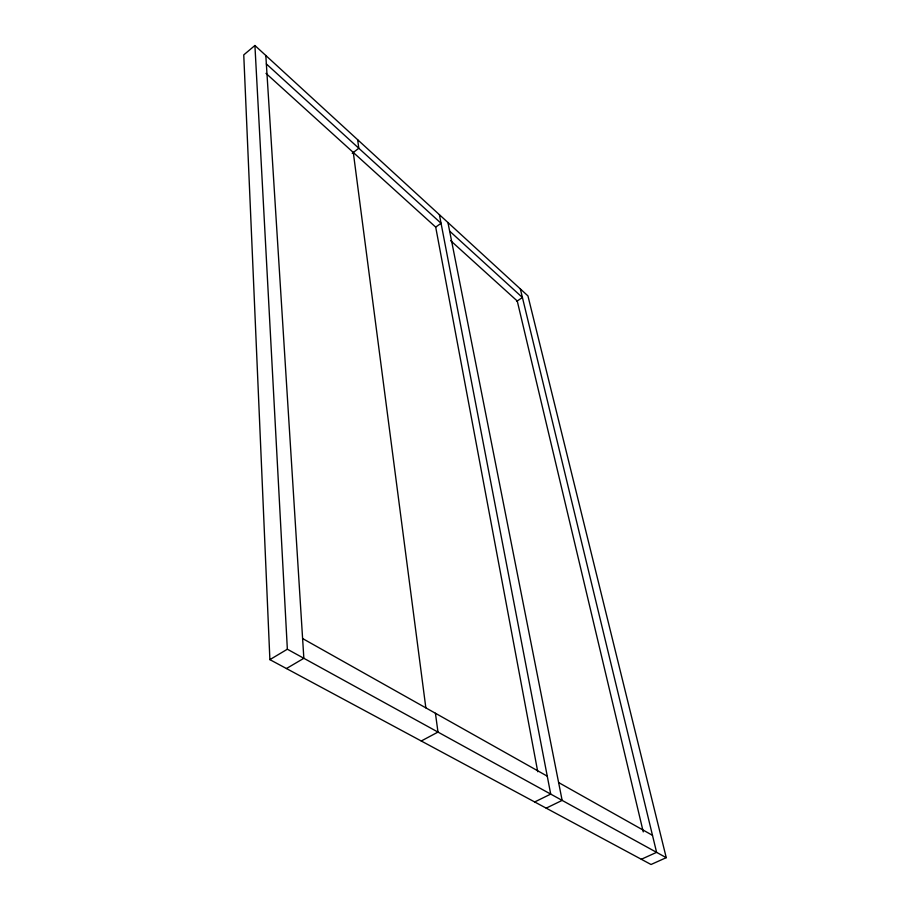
<?xml version="1.0" encoding="UTF-8"?>
<svg xmlns="http://www.w3.org/2000/svg" width="910" height="910" viewBox="0 0 910 910"><rect width="100%" height="100%" fill="white"/><g stroke="black" fill="none" stroke-linecap="round" stroke-linejoin="round"><path stroke-width="1.36" d="M254.914 45.5L243.755 54.884L269.883 659.636L651.037 864.5L666.245 857.664L527.948 295.898L254.914 45.5L287.355 649.217L666.245 857.664M352.227 153.312L358.802 148.262L357.641 139.708M537.742 771.737L435.708 227.125L441.054 223.28L266.357 63.939M516.675 301.369L522.431 297.502L449.631 231.117M269.883 659.636L287.355 649.217M286.445 668.543L303.849 658.294L265.822 55.499M421.25 741.002L437.983 732.084L435.424 713.258M534.682 801.96L550.709 794.1L439.405 214.692M546.182 808.148L562.141 800.39L447.936 222.518M641.311 859.279L656.599 852.351L520.349 288.936M302.609 638.547L547.263 776.162M558.615 782.543L652.481 835.334M265.993 73.369L435.708 227.125M450.552 240.581L517.244 300.994L643.256 831.911M353.308 152.482L425.846 707.866"/></g></svg>
